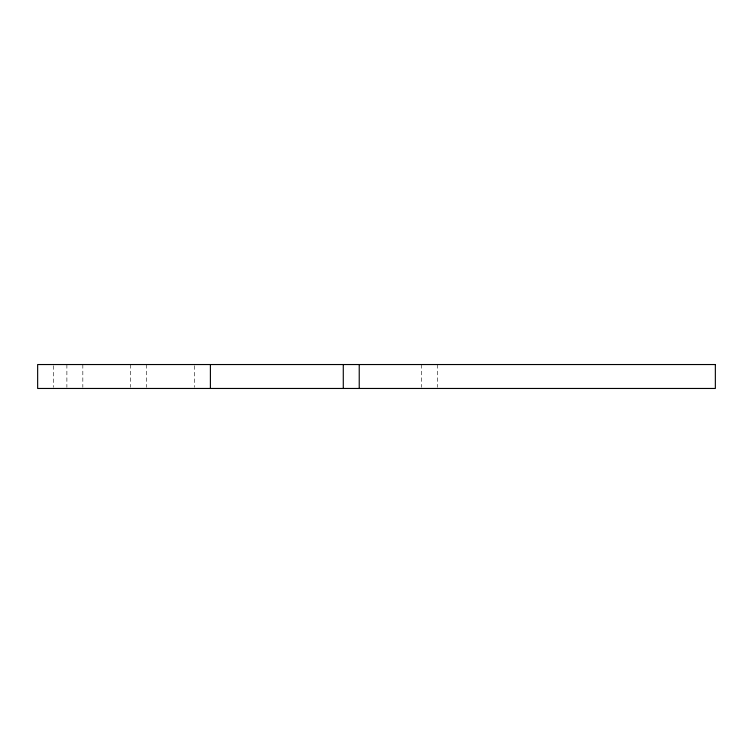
<?xml version="1.0" encoding="UTF-8"?>
<svg xmlns="http://www.w3.org/2000/svg" width="753" height="753" viewBox="0 0 753 753"><rect width="100%" height="100%" fill="white"/><g stroke="black" fill="none" stroke-linecap="round" stroke-linejoin="round"><path stroke-width="0.56" stroke-dasharray="3.77 2.82" d="M437.625 364.537L437.625 387.324M421.68 364.537L421.68 387.324M194.453 365.676L194.453 387.324M146.609 364.537L146.609 387.324M130.664 364.537L130.664 387.324M82.83 364.537L82.83 387.324M66.885 364.537L66.885 387.324M53.595 365.676L53.595 387.324"/><path stroke-width="1.13" d="M359.228 364.537L359.228 388.463M343.283 364.537L343.283 388.463M210.398 364.537L210.398 388.463M715.35 364.537L37.65 364.537L37.65 388.463L715.35 388.463L715.35 364.537"/></g></svg>
